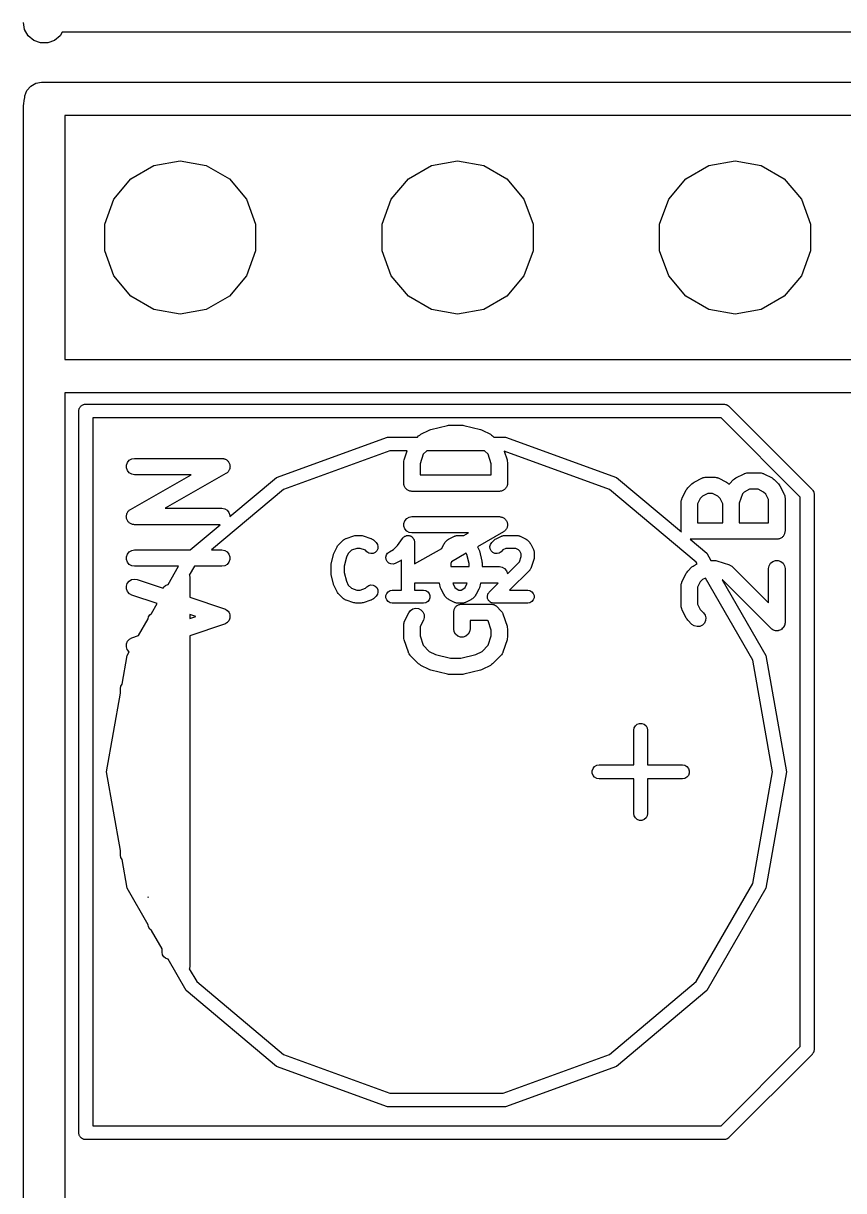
# Model space of a CAD drawing. Extents: x 10 to 287, y -200 to -10.
# Drawn here: x 86.8 to 94.31, y -119.02 to -108.34 of the extents above; entities that cross this region are included whole.
import ezdxf

# ---------------------------------------------------------------- set-up
doc = ezdxf.new("R2010")
doc.units = 0
doc.header["$MEASUREMENT"] = 0
doc.layers.add('BLACK', color=7, linetype='CONTINUOUS')

msp = doc.modelspace()

# ---------------------------------------------------------------- linework, layer by layer
at = {"layer": 'Black'}
for p, q in [((86.816, -108.396), (86.8045, -108.331)), ((86.8491, -108.453), (86.816, -108.396)), ((86.8997, -108.496), (86.8491, -108.453)), ((86.9619, -108.519), (86.8997, -108.496)), ((87.0281, -108.519), (86.9619, -108.519)), ((87.0902, -108.496), (87.0281, -108.519)), ((87.1409, -108.453), (87.0902, -108.496)), ((87.1603, -108.42), (87.1409, -108.453)), ((107.15, -108.42), (87.1603, -108.42)), ((86.8376, -108.953), (86.8716, -108.913)), ((86.8716, -108.913), (86.9175, -108.886)), ((86.9175, -108.886), (86.9696, -108.877)), ((86.9696, -108.877), (107.29, -108.877)), ((86.8045, -109.093), (86.816, -109.028)), ((86.816, -109.028), (86.8195, -109.022)), ((86.8195, -109.003), (86.8376, -108.953)), ((86.8195, -109.022), (86.8195, -109.003)), ((86.8045, -124.333), (86.8045, -109.093)), ((87.1855, -109.182), (87.1855, -111.417)), ((107.124, -109.182), (87.1855, -109.182)), ((87.7889, -109.762), (87.9998, -109.641)), ((87.9998, -109.641), (88.2396, -109.598)), ((88.2396, -109.598), (88.4794, -109.641)), ((88.4794, -109.641), (88.6903, -109.762)), ((90.3289, -109.762), (90.5398, -109.641)), ((90.5398, -109.641), (90.7796, -109.598)), ((90.7796, -109.598), (91.0194, -109.641)), ((91.0194, -109.641), (91.2303, -109.762)), ((92.8689, -109.762), (93.0798, -109.641)), ((93.0798, -109.641), (93.3196, -109.598)), ((93.3196, -109.598), (93.5594, -109.641)), ((93.5594, -109.641), (93.7703, -109.762)), ((87.6324, -109.949), (87.7889, -109.762)), ((88.6903, -109.762), (88.8468, -109.949)), ((90.1724, -109.949), (90.3289, -109.762)), ((91.2303, -109.762), (91.3868, -109.949)), ((92.7124, -109.949), (92.8689, -109.762)), ((93.7703, -109.762), (93.9268, -109.949)), ((87.5491, -110.178), (87.6324, -109.949)), ((88.8468, -109.949), (88.9301, -110.178)), ((90.0891, -110.178), (90.1724, -109.949)), ((91.3868, -109.949), (91.4701, -110.178)), ((92.6291, -110.178), (92.7124, -109.949)), ((93.9268, -109.949), (94.0101, -110.178)), ((87.5491, -110.421), (87.5491, -110.178)), ((88.9301, -110.178), (88.9301, -110.421)), ((90.0891, -110.421), (90.0891, -110.178)), ((91.4701, -110.178), (91.4701, -110.421)), ((92.6291, -110.421), (92.6291, -110.178)), ((94.0101, -110.178), (94.0101, -110.421)), ((87.6324, -110.65), (87.5491, -110.421)), ((88.9301, -110.421), (88.8468, -110.65)), ((90.1724, -110.65), (90.0891, -110.421)), ((91.4701, -110.421), (91.3868, -110.65)), ((92.7124, -110.65), (92.6291, -110.421)), ((94.0101, -110.421), (93.9268, -110.65)), ((87.7889, -110.837), (87.6324, -110.65)), ((88.8468, -110.65), (88.6903, -110.837)), ((90.3289, -110.837), (90.1724, -110.65)), ((91.3868, -110.65), (91.2303, -110.837)), ((92.8689, -110.837), (92.7124, -110.65)), ((93.9268, -110.65), (93.7703, -110.837)), ((87.9998, -110.958), (87.7889, -110.837)), ((88.6903, -110.837), (88.4794, -110.958)), ((90.5398, -110.958), (90.3289, -110.837)), ((91.2303, -110.837), (91.0194, -110.958)), ((93.0798, -110.958), (92.8689, -110.837)), ((93.7703, -110.837), (93.5594, -110.958)), ((88.2396, -111.001), (87.9998, -110.958)), ((88.4794, -110.958), (88.2396, -111.001)), ((90.7796, -111.001), (90.5398, -110.958)), ((91.0194, -110.958), (90.7796, -111.001)), ((93.3196, -111.001), (93.0798, -110.958)), ((93.5594, -110.958), (93.3196, -111.001)), ((87.1855, -111.417), (107.124, -111.417)), ((87.1855, -111.722), (87.1855, -121.577)), ((107.124, -111.722), (87.1855, -111.722)), ((87.34, -111.836), (87.3443, -111.832)), ((87.3443, -111.832), (87.3495, -111.83)), ((87.3495, -111.83), (87.3543, -111.827)), ((87.3543, -111.827), (87.3598, -111.826)), ((87.3598, -111.826), (87.365, -111.824)), ((87.365, -111.824), (87.3705, -111.824)), ((87.3705, -111.824), (87.376, -111.823)), ((87.376, -111.823), (93.218, -111.823)), ((93.218, -111.823), (93.2208, -111.824)), ((93.2208, -111.824), (93.2235, -111.824)), ((93.2235, -111.824), (93.2315, -111.826)), ((93.2315, -111.826), (93.2397, -111.827)), ((93.2397, -111.827), (93.2421, -111.829)), ((93.2421, -111.829), (93.2448, -111.829)), ((93.2448, -111.829), (93.2516, -111.834)), ((93.2516, -111.834), (93.2588, -111.838)), ((87.3125, -111.887), (87.3135, -111.882)), ((87.3125, -118.491), (87.3125, -111.887)), ((87.3135, -111.876), (87.3154, -111.871)), ((87.3135, -111.882), (87.3135, -111.876)), ((87.3154, -111.871), (87.3163, -111.865)), ((87.3163, -111.865), (87.3191, -111.86)), ((87.3191, -111.86), (87.321, -111.855)), ((87.321, -111.855), (87.3246, -111.851)), ((87.3246, -111.851), (87.3274, -111.846)), ((87.3274, -111.846), (87.3316, -111.843)), ((87.3316, -111.843), (87.3352, -111.838)), ((87.3352, -111.838), (87.34, -111.836)), ((93.2588, -111.838), (93.2606, -111.84)), ((93.2606, -111.84), (93.2629, -111.842)), ((93.2629, -111.842), (94.0249, -112.604)), ((87.4395, -111.95), (87.4395, -118.427)), ((93.1917, -111.95), (87.4395, -111.95)), ((90.5342, -112.056), (90.6866, -112.018)), ((90.6866, -112.018), (90.6957, -112.017)), ((90.6957, -112.017), (90.7047, -112.015)), ((90.7047, -112.015), (90.819, -112.015)), ((90.819, -112.015), (90.8281, -112.017)), ((90.8281, -112.017), (90.8372, -112.018)), ((90.8372, -112.018), (90.9896, -112.056)), ((93.9165, -112.675), (93.1917, -111.95)), ((89.1222, -112.494), (90.1377, -112.125)), ((90.1377, -112.125), (90.4118, -112.125)), ((90.4118, -112.125), (90.4232, -112.113)), ((90.4232, -112.113), (90.433, -112.107)), ((90.433, -112.107), (90.4426, -112.099)), ((90.4426, -112.099), (90.5188, -112.061)), ((90.5188, -112.061), (90.5267, -112.059)), ((90.5267, -112.059), (90.5342, -112.056)), ((90.9896, -112.056), (90.9971, -112.059)), ((90.9971, -112.059), (91.005, -112.061)), ((91.005, -112.061), (91.0812, -112.099)), ((91.0812, -112.099), (91.0908, -112.107)), ((91.0908, -112.107), (91.1006, -112.113)), ((91.1006, -112.113), (91.112, -112.125)), ((91.112, -112.125), (91.2183, -112.125)), ((91.2183, -112.125), (92.2338, -112.494)), ((90.1597, -112.25), (89.1857, -112.604)), ((90.3186, -112.25), (90.1597, -112.25)), ((90.2908, -112.333), (90.3186, -112.25)), ((90.4987, -112.25), (90.4654, -112.283)), ((91.0251, -112.25), (90.4987, -112.25)), ((91.0584, -112.283), (91.0251, -112.25)), ((92.1702, -112.604), (91.2065, -112.254)), ((91.2065, -112.254), (91.233, -112.333)), ((87.7481, -112.382), (87.757, -112.358)), ((87.757, -112.358), (87.7737, -112.338)), ((87.7737, -112.338), (87.7962, -112.325)), ((87.7962, -112.325), (87.8218, -112.32)), ((87.8218, -112.32), (88.6219, -112.32)), ((88.6219, -112.32), (88.6286, -112.321)), ((88.6286, -112.321), (88.6353, -112.321)), ((88.6353, -112.321), (88.6413, -112.323)), ((88.6413, -112.323), (88.6476, -112.325)), ((88.6476, -112.325), (88.6534, -112.328)), ((88.6534, -112.328), (88.6597, -112.33)), ((88.6597, -112.33), (88.6646, -112.334)), ((88.6646, -112.334), (88.6701, -112.338)), ((88.6701, -112.338), (88.6744, -112.343)), ((88.6744, -112.343), (88.6796, -112.347)), ((88.6796, -112.347), (88.6827, -112.353)), ((88.6827, -112.353), (88.6868, -112.358)), ((88.6868, -112.358), (88.6891, -112.364)), ((88.6891, -112.364), (88.6925, -112.37)), ((90.2869, -112.357), (90.289, -112.345)), ((90.2869, -112.547), (90.2869, -112.357)), ((90.289, -112.345), (90.2908, -112.333)), ((90.4654, -112.283), (90.4368, -112.369)), ((90.4368, -112.369), (90.4368, -112.472)), ((91.087, -112.369), (91.0584, -112.283)), ((91.087, -112.472), (91.087, -112.369)), ((91.233, -112.333), (91.2348, -112.345)), ((91.2348, -112.345), (91.2369, -112.357)), ((91.2369, -112.357), (91.2369, -112.547)), ((87.7481, -112.408), (87.7481, -112.382)), ((87.757, -112.432), (87.7481, -112.408)), ((87.7737, -112.452), (87.757, -112.432)), ((87.7962, -112.465), (87.7737, -112.452)), ((87.7847, -112.787), (88.3398, -112.47)), ((87.8218, -112.47), (87.7962, -112.465)), ((88.3398, -112.47), (87.8218, -112.47)), ((88.6591, -112.46), (88.104, -112.777)), ((88.6643, -112.456), (88.6591, -112.46)), ((88.6701, -112.452), (88.6643, -112.456)), ((88.6742, -112.448), (88.6701, -112.452)), ((88.6791, -112.443), (88.6742, -112.448)), ((88.6825, -112.438), (88.6791, -112.443)), ((88.6868, -112.432), (88.6825, -112.438)), ((88.689, -112.426), (88.6868, -112.432)), ((88.6922, -112.421), (88.689, -112.426)), ((88.6934, -112.414), (88.6922, -112.421)), ((88.6925, -112.37), (88.6936, -112.376)), ((88.6957, -112.408), (88.6934, -112.414)), ((88.6936, -112.376), (88.6957, -112.382)), ((88.6957, -112.382), (88.6957, -112.389)), ((88.6957, -112.389), (88.6969, -112.395)), ((88.6969, -112.395), (88.6957, -112.402)), ((88.6957, -112.402), (88.6957, -112.408)), ((90.4368, -112.472), (91.087, -112.472)), ((93.3255, -112.499), (93.4017, -112.461)), ((93.4017, -112.461), (93.4059, -112.46)), ((93.4059, -112.46), (93.4096, -112.458)), ((93.4096, -112.458), (93.4183, -112.456)), ((93.4183, -112.456), (93.4267, -112.454)), ((93.4267, -112.454), (93.431, -112.454)), ((93.431, -112.454), (93.4352, -112.453)), ((93.4352, -112.453), (93.5495, -112.453)), ((93.5495, -112.453), (93.5538, -112.454)), ((93.5538, -112.454), (93.5581, -112.454)), ((93.5581, -112.454), (93.5665, -112.456)), ((93.5665, -112.456), (93.5752, -112.458)), ((93.5752, -112.458), (93.5789, -112.46)), ((93.5789, -112.46), (93.5831, -112.461)), ((93.5831, -112.461), (93.6593, -112.499)), ((88.6957, -112.852), (89.1222, -112.494)), ((90.2881, -112.554), (90.2869, -112.547)), ((90.2881, -112.56), (90.2881, -112.554)), ((90.2903, -112.567), (90.2881, -112.56)), ((90.2914, -112.573), (90.2903, -112.567)), ((90.2947, -112.579), (90.2914, -112.573)), ((90.297, -112.585), (90.2947, -112.579)), ((91.2291, -112.579), (91.2268, -112.585)), ((91.2324, -112.573), (91.2291, -112.579)), ((91.2335, -112.567), (91.2324, -112.573)), ((91.2357, -112.56), (91.2335, -112.567)), ((91.2369, -112.547), (91.2357, -112.554)), ((91.2357, -112.554), (91.2357, -112.56)), ((92.2338, -112.494), (92.8281, -112.993)), ((92.887, -112.59), (92.9251, -112.552)), ((92.9251, -112.552), (92.9349, -112.545)), ((92.9349, -112.545), (92.9445, -112.538)), ((92.9445, -112.538), (93.0207, -112.499)), ((93.0207, -112.499), (93.0249, -112.498)), ((93.0249, -112.498), (93.0286, -112.496)), ((93.0286, -112.496), (93.0373, -112.495)), ((93.0373, -112.495), (93.0457, -112.492)), ((93.0457, -112.492), (93.05, -112.492)), ((93.05, -112.492), (93.0542, -112.492)), ((93.0542, -112.492), (93.1304, -112.492)), ((93.1304, -112.492), (93.1347, -112.492)), ((93.1347, -112.492), (93.139, -112.492)), ((93.139, -112.492), (93.1474, -112.495)), ((93.1474, -112.495), (93.1561, -112.496)), ((93.1561, -112.496), (93.1598, -112.498)), ((93.1598, -112.498), (93.164, -112.499)), ((93.164, -112.499), (93.2402, -112.538)), ((93.2402, -112.538), (93.2498, -112.545)), ((93.2498, -112.545), (93.2596, -112.552)), ((93.2596, -112.552), (93.2643, -112.556)), ((93.2643, -112.556), (93.2655, -112.555)), ((93.2655, -112.555), (93.268, -112.552)), ((93.268, -112.552), (93.3061, -112.513)), ((93.3061, -112.513), (93.3159, -112.507)), ((93.3159, -112.507), (93.3255, -112.499)), ((93.6593, -112.499), (93.6689, -112.507)), ((93.6689, -112.507), (93.6787, -112.513)), ((93.6787, -112.513), (93.7168, -112.552)), ((93.7168, -112.552), (93.7237, -112.561)), ((93.7237, -112.561), (93.7309, -112.571)), ((93.7309, -112.571), (93.769, -112.647)), ((89.1857, -112.604), (88.5256, -113.158)), ((90.3012, -112.59), (90.297, -112.585)), ((90.3045, -112.596), (90.3012, -112.59)), ((90.3095, -112.6), (90.3045, -112.596)), ((90.3137, -112.605), (90.3095, -112.6)), ((90.3194, -112.608), (90.3137, -112.605)), ((90.3244, -112.612), (90.3194, -112.608)), ((90.3305, -112.615), (90.3244, -112.612)), ((90.3362, -112.618), (90.3305, -112.615)), ((90.3427, -112.619), (90.3362, -112.618)), ((90.3488, -112.621), (90.3427, -112.619)), ((90.3554, -112.621), (90.3488, -112.621)), ((90.3618, -112.622), (90.3554, -112.621)), ((91.1619, -112.622), (90.3618, -112.622)), ((91.1684, -112.621), (91.1619, -112.622)), ((91.175, -112.621), (91.1684, -112.621)), ((91.1811, -112.619), (91.175, -112.621)), ((91.1876, -112.618), (91.1811, -112.619)), ((91.1933, -112.615), (91.1876, -112.618)), ((91.1994, -112.612), (91.1933, -112.615)), ((91.2044, -112.608), (91.1994, -112.612)), ((91.2101, -112.605), (91.2044, -112.608)), ((91.2143, -112.6), (91.2101, -112.605)), ((91.2193, -112.596), (91.2143, -112.6)), ((91.2226, -112.59), (91.2193, -112.596)), ((91.2268, -112.585), (91.2226, -112.59)), ((92.9643, -113.271), (92.1702, -112.604)), ((92.8314, -112.693), (92.8336, -112.689)), ((92.8336, -112.689), (92.8348, -112.685)), ((92.8348, -112.685), (92.8729, -112.609)), ((92.8729, -112.609), (92.8801, -112.6)), ((92.8801, -112.6), (92.887, -112.59)), ((93.0015, -112.687), (92.9768, -112.737)), ((93.0224, -112.666), (93.0015, -112.687)), ((93.0719, -112.641), (93.0224, -112.666)), ((93.1128, -112.641), (93.0719, -112.641)), ((93.1623, -112.666), (93.1128, -112.641)), ((93.1832, -112.687), (93.1623, -112.666)), ((93.2079, -112.737), (93.1832, -112.687)), ((93.3864, -112.645), (93.3578, -112.731)), ((93.4034, -112.628), (93.3864, -112.645)), ((93.4529, -112.603), (93.4034, -112.628)), ((93.5319, -112.603), (93.4529, -112.603)), ((93.5814, -112.628), (93.5319, -112.603)), ((93.6023, -112.649), (93.5814, -112.628)), ((93.627, -112.698), (93.6023, -112.649)), ((93.769, -112.647), (93.7702, -112.651)), ((93.7702, -112.651), (93.7724, -112.655)), ((93.7724, -112.655), (93.7739, -112.664)), ((93.7739, -112.664), (93.7764, -112.672)), ((93.7764, -112.672), (93.7761, -112.676)), ((93.7761, -112.676), (93.7769, -112.681)), ((93.7769, -112.681), (93.7769, -112.986)), ((93.9165, -117.703), (93.9165, -112.675)), ((94.0249, -112.604), (94.0265, -112.606)), ((94.0265, -112.606), (94.0286, -112.608)), ((94.0286, -112.608), (94.0328, -112.615)), ((94.0328, -112.615), (94.0375, -112.622)), ((94.0375, -112.622), (94.0383, -112.625)), ((94.0383, -112.625), (94.0397, -112.627)), ((94.0397, -112.627), (94.0411, -112.635)), ((94.0411, -112.635), (94.0433, -112.643)), ((94.0433, -112.643), (94.043, -112.646)), ((94.043, -112.646), (94.0435, -112.649)), ((94.0435, -112.649), (94.0435, -117.729)), ((87.7696, -112.8), (87.7737, -112.795)), ((87.7737, -112.795), (87.7795, -112.791)), ((87.7795, -112.791), (87.7847, -112.787)), ((88.104, -112.777), (88.6219, -112.777)), ((88.6219, -112.777), (88.6476, -112.782)), ((88.6476, -112.782), (88.6701, -112.795)), ((88.6701, -112.795), (88.6868, -112.815)), ((92.8269, -112.719), (92.8277, -112.715)), ((92.8269, -112.986), (92.8269, -112.719)), ((92.8274, -112.71), (92.8299, -112.702)), ((92.8277, -112.715), (92.8274, -112.71)), ((92.8299, -112.702), (92.8314, -112.693)), ((92.9768, -112.737), (92.9768, -112.911)), ((93.2079, -112.911), (93.2079, -112.737)), ((93.3578, -112.731), (93.3578, -112.911)), ((93.627, -112.911), (93.627, -112.698)), ((87.7469, -112.852), (87.7481, -112.846)), ((87.7481, -112.858), (87.7469, -112.852)), ((87.7481, -112.839), (87.7504, -112.833)), ((87.7481, -112.846), (87.7481, -112.839)), ((87.7481, -112.865), (87.7481, -112.858)), ((87.7502, -112.871), (87.7481, -112.865)), ((87.7513, -112.878), (87.7502, -112.871)), ((87.7504, -112.833), (87.7516, -112.826)), ((87.7547, -112.883), (87.7513, -112.878)), ((87.7516, -112.826), (87.7548, -112.821)), ((87.757, -112.89), (87.7547, -112.883)), ((87.7548, -112.821), (87.757, -112.815)), ((87.757, -112.815), (87.7613, -112.81)), ((87.7611, -112.895), (87.757, -112.89)), ((87.7642, -112.9), (87.7611, -112.895)), ((87.7613, -112.81), (87.7647, -112.804)), ((87.7694, -112.904), (87.7642, -112.9)), ((87.7647, -112.804), (87.7696, -112.8)), ((88.6868, -112.815), (88.6957, -112.839)), ((88.6957, -112.839), (88.6957, -112.852)), ((90.2881, -112.915), (90.297, -112.891)), ((90.297, -112.891), (90.3137, -112.871)), ((90.3137, -112.871), (90.3362, -112.858)), ((90.3362, -112.858), (90.3618, -112.853)), ((90.3618, -112.853), (91.1619, -112.853)), ((91.1619, -112.853), (91.1686, -112.855)), ((91.1686, -112.855), (91.1753, -112.855)), ((91.1753, -112.855), (91.1813, -112.857)), ((91.1813, -112.857), (91.1876, -112.858)), ((91.1876, -112.858), (91.1934, -112.861)), ((91.1934, -112.861), (91.1997, -112.864)), ((91.1997, -112.864), (91.2046, -112.868)), ((91.2046, -112.868), (91.2101, -112.871)), ((91.2101, -112.871), (91.2144, -112.876)), ((91.2144, -112.876), (91.2196, -112.88)), ((91.2196, -112.88), (91.2227, -112.886)), ((91.2227, -112.886), (91.2268, -112.891)), ((91.2268, -112.891), (91.2291, -112.897)), ((91.2291, -112.897), (91.2325, -112.903)), ((91.2325, -112.903), (91.2336, -112.909)), ((87.7737, -112.91), (87.7694, -112.904)), ((87.7792, -112.913), (87.7737, -112.91)), ((87.7841, -112.917), (87.7792, -112.913)), ((87.7904, -112.919), (87.7841, -112.917)), ((87.7962, -112.923), (87.7904, -112.919)), ((87.8025, -112.924), (87.7962, -112.923)), ((87.8085, -112.926), (87.8025, -112.924)), ((87.8152, -112.926), (87.8085, -112.926)), ((87.8218, -112.927), (87.8152, -112.926)), ((88.6065, -112.927), (87.8218, -112.927)), ((88.331, -113.158), (88.6065, -112.927)), ((90.2881, -112.941), (90.2881, -112.915)), ((90.297, -112.966), (90.2881, -112.941)), ((90.3137, -112.986), (90.297, -112.966)), ((90.3362, -112.999), (90.3137, -112.986)), ((90.3618, -113.003), (90.3362, -112.999)), ((90.8798, -113.003), (90.3618, -113.003)), ((90.8378, -113.027), (90.8798, -113.003)), ((91.1991, -112.993), (90.9619, -113.129)), ((91.2043, -112.989), (91.1991, -112.993)), ((91.2101, -112.986), (91.2043, -112.989)), ((91.2142, -112.981), (91.2101, -112.986)), ((91.2191, -112.977), (91.2142, -112.981)), ((91.2225, -112.971), (91.2191, -112.977)), ((91.2268, -112.966), (91.2225, -112.971)), ((91.229, -112.96), (91.2268, -112.966)), ((91.2322, -112.954), (91.229, -112.96)), ((91.2334, -112.948), (91.2322, -112.954)), ((91.2357, -112.941), (91.2334, -112.948)), ((91.2336, -112.909), (91.2357, -112.915)), ((91.2357, -112.915), (91.2357, -112.922)), ((91.2357, -112.922), (91.2369, -112.929)), ((91.2369, -112.929), (91.2357, -112.935)), ((91.2357, -112.935), (91.2357, -112.941)), ((92.8281, -112.992), (92.8269, -112.986)), ((92.8281, -112.993), (92.8281, -112.992)), ((92.9768, -112.911), (93.2079, -112.911)), ((93.3578, -112.911), (93.627, -112.911)), ((93.7735, -113.005), (93.7724, -113.011)), ((93.7757, -112.999), (93.7735, -113.005)), ((93.7769, -112.986), (93.7757, -112.992)), ((93.7757, -112.992), (93.7757, -112.999)), ((89.6818, -113.122), (89.6872, -113.114)), ((89.6872, -113.114), (89.7349, -113.067)), ((89.7349, -113.067), (89.7377, -113.065)), ((89.7377, -113.065), (89.74, -113.062)), ((89.74, -113.062), (89.7462, -113.059)), ((89.7462, -113.059), (89.7519, -113.055)), ((89.7519, -113.055), (89.7552, -113.054)), ((89.7552, -113.054), (89.7582, -113.052)), ((89.7582, -113.052), (89.8297, -113.028)), ((89.8297, -113.028), (89.8392, -113.027)), ((89.8392, -113.027), (89.8486, -113.025)), ((89.8486, -113.025), (89.8962, -113.025)), ((89.8962, -113.025), (89.9057, -113.027)), ((89.9057, -113.027), (89.9151, -113.028)), ((89.9151, -113.028), (89.9866, -113.052)), ((89.9866, -113.052), (89.9896, -113.054)), ((89.9896, -113.054), (89.9929, -113.055)), ((89.9929, -113.055), (89.9987, -113.059)), ((89.9987, -113.059), (90.0048, -113.062)), ((90.0048, -113.062), (90.0071, -113.065)), ((90.0071, -113.065), (90.0099, -113.067)), ((90.0099, -113.067), (90.0338, -113.09)), ((90.0338, -113.09), (90.0456, -113.107)), ((90.0456, -113.107), (90.051, -113.127)), ((90.2311, -113.118), (90.2755, -113.052)), ((90.2755, -113.052), (90.2778, -113.049)), ((90.2778, -113.049), (90.2794, -113.047)), ((90.2794, -113.047), (90.2849, -113.042)), ((90.2849, -113.042), (90.2898, -113.037)), ((90.2898, -113.037), (90.2928, -113.035)), ((90.2928, -113.035), (90.2953, -113.033)), ((90.2953, -113.033), (90.302, -113.031)), ((90.302, -113.031), (90.3084, -113.028)), ((90.3084, -113.028), (90.3117, -113.027)), ((90.3117, -113.027), (90.3148, -113.026)), ((90.3148, -113.026), (90.3219, -113.026)), ((90.3219, -113.026), (90.329, -113.025)), ((90.329, -113.025), (90.3322, -113.026)), ((90.3322, -113.026), (90.3355, -113.026)), ((90.3355, -113.026), (90.3422, -113.029)), ((90.3422, -113.029), (90.3491, -113.03)), ((90.3491, -113.03), (90.3519, -113.032)), ((90.3519, -113.032), (90.355, -113.033)), ((90.355, -113.033), (90.3604, -113.038)), ((90.3604, -113.038), (90.3664, -113.042)), ((90.3664, -113.042), (90.3683, -113.044)), ((90.3683, -113.044), (90.3709, -113.047)), ((90.3709, -113.047), (90.3744, -113.053)), ((90.3744, -113.053), (90.3786, -113.059)), ((90.3786, -113.059), (90.3796, -113.062)), ((90.3796, -113.062), (90.3812, -113.065)), ((90.3812, -113.065), (90.3825, -113.072)), ((90.3825, -113.072), (90.3845, -113.078)), ((90.3845, -113.078), (90.3843, -113.082)), ((90.3843, -113.082), (90.3848, -113.085)), ((90.3848, -113.085), (90.3848, -113.286)), ((90.6341, -113.144), (90.653, -113.106)), ((90.653, -113.106), (90.6587, -113.098)), ((90.6587, -113.098), (90.6642, -113.09)), ((90.6642, -113.09), (90.688, -113.067)), ((90.688, -113.067), (90.6958, -113.061)), ((90.6958, -113.061), (90.7035, -113.055)), ((90.7035, -113.055), (90.7512, -113.032)), ((90.7512, -113.032), (90.7545, -113.031)), ((90.7545, -113.031), (90.7574, -113.029)), ((90.7574, -113.029), (90.7643, -113.028)), ((90.7643, -113.028), (90.771, -113.026)), ((90.771, -113.026), (90.7745, -113.026)), ((90.7745, -113.026), (90.7779, -113.025)), ((90.7779, -113.025), (90.8255, -113.025)), ((90.8255, -113.025), (90.8289, -113.026)), ((90.8289, -113.026), (90.8323, -113.026)), ((90.8323, -113.026), (90.8378, -113.027)), ((91.0758, -113.127), (91.0812, -113.107)), ((91.0812, -113.107), (91.0931, -113.09)), ((91.0931, -113.09), (91.1169, -113.067)), ((91.1169, -113.067), (91.1247, -113.061)), ((91.1247, -113.061), (91.1324, -113.055)), ((91.1324, -113.055), (91.1801, -113.032)), ((91.1801, -113.032), (91.1834, -113.031)), ((91.1834, -113.031), (91.1863, -113.029)), ((91.1863, -113.029), (91.1932, -113.028)), ((91.1932, -113.028), (91.1999, -113.026)), ((91.1999, -113.026), (91.2034, -113.026)), ((91.2034, -113.026), (91.2068, -113.025)), ((91.2068, -113.025), (91.3259, -113.025)), ((91.3259, -113.025), (91.3293, -113.026)), ((91.3293, -113.026), (91.3327, -113.026)), ((91.3327, -113.026), (91.3394, -113.028)), ((91.3394, -113.028), (91.3463, -113.029)), ((91.3463, -113.029), (91.3493, -113.031)), ((91.3493, -113.031), (91.3526, -113.032)), ((91.3526, -113.032), (91.4002, -113.055)), ((91.4002, -113.055), (91.4079, -113.061)), ((91.4079, -113.061), (91.4158, -113.067)), ((91.4158, -113.067), (91.4396, -113.09)), ((91.4396, -113.09), (91.4451, -113.098)), ((91.4451, -113.098), (91.4508, -113.106)), ((91.4508, -113.106), (91.4746, -113.154)), ((93.7019, -113.06), (92.9084, -113.06)), ((92.9084, -113.06), (93.0615, -113.189)), ((93.7084, -113.059), (93.7019, -113.06)), ((93.715, -113.059), (93.7084, -113.059)), ((93.7211, -113.057), (93.715, -113.059)), ((93.7276, -113.056), (93.7211, -113.057)), ((93.7333, -113.053), (93.7276, -113.056)), ((93.7394, -113.05), (93.7333, -113.053)), ((93.7444, -113.046), (93.7394, -113.05)), ((93.7501, -113.043), (93.7444, -113.046)), ((93.7543, -113.038), (93.7501, -113.043)), ((93.7593, -113.034), (93.7543, -113.038)), ((93.7626, -113.028), (93.7593, -113.034)), ((93.7668, -113.023), (93.7626, -113.028)), ((93.7691, -113.017), (93.7668, -113.023)), ((93.7724, -113.011), (93.7691, -113.017)), ((87.7481, -113.22), (87.757, -113.196)), ((87.7481, -113.246), (87.7481, -113.22)), ((87.757, -113.196), (87.7737, -113.176)), ((87.7737, -113.176), (87.7962, -113.163)), ((87.7962, -113.163), (87.8218, -113.158)), ((87.8218, -113.158), (88.331, -113.158)), ((88.5256, -113.158), (88.6219, -113.158)), ((88.6219, -113.158), (88.6476, -113.163)), ((88.6476, -113.163), (88.6701, -113.176)), ((88.6701, -113.176), (88.6868, -113.196)), ((88.6868, -113.196), (88.6957, -113.22)), ((88.6957, -113.22), (88.6957, -113.246)), ((89.6239, -113.285), (89.6477, -113.19)), ((89.6477, -113.19), (89.6504, -113.184)), ((89.6504, -113.184), (89.6522, -113.177)), ((89.6522, -113.177), (89.6761, -113.13)), ((89.6761, -113.13), (89.6818, -113.122)), ((89.7785, -113.192), (89.7619, -113.225)), ((89.8093, -113.161), (89.7785, -113.192)), ((89.8583, -113.145), (89.8093, -113.161)), ((89.8866, -113.145), (89.8583, -113.145)), ((89.9355, -113.161), (89.8866, -113.145)), ((89.9493, -113.175), (89.9355, -113.161)), ((89.9663, -113.187), (89.9493, -113.175)), ((89.9864, -113.192), (89.9663, -113.187)), ((90.007, -113.19), (89.9864, -113.192)), ((90.0258, -113.182), (90.007, -113.19)), ((90.0404, -113.167), (90.0258, -113.182)), ((90.0492, -113.148), (90.0404, -113.167)), ((90.051, -113.127), (90.0492, -113.148)), ((90.1226, -113.224), (90.1274, -113.204)), ((90.1274, -113.204), (90.1388, -113.187)), ((90.1388, -113.187), (90.1555, -113.175)), ((90.1555, -113.175), (90.1945, -113.155)), ((90.1945, -113.155), (90.2311, -113.118)), ((90.3848, -113.286), (90.6341, -113.144)), ((90.8581, -113.188), (90.7227, -113.266)), ((90.8645, -113.201), (90.8581, -113.188)), ((90.885, -113.283), (90.8645, -113.201)), ((90.9619, -113.129), (90.9742, -113.154)), ((90.9742, -113.154), (90.9761, -113.16)), ((90.9761, -113.16), (90.9787, -113.166)), ((90.9787, -113.166), (91.0026, -113.261)), ((91.0776, -113.148), (91.0758, -113.127)), ((91.0864, -113.167), (91.0776, -113.148)), ((91.101, -113.182), (91.0864, -113.167)), ((91.1198, -113.19), (91.101, -113.182)), ((91.1405, -113.192), (91.1198, -113.19)), ((91.1605, -113.187), (91.1405, -113.192)), ((91.1775, -113.175), (91.1605, -113.187)), ((91.1945, -113.158), (91.1775, -113.175)), ((91.2208, -113.145), (91.1945, -113.158)), ((91.3118, -113.145), (91.2208, -113.145)), ((91.3382, -113.158), (91.3118, -113.145)), ((91.3483, -113.168), (91.3382, -113.158)), ((91.3452, -113.267), (91.3615, -113.218)), ((91.3615, -113.194), (91.3483, -113.168)), ((91.3615, -113.218), (91.3615, -113.194)), ((91.4746, -113.154), (91.4756, -113.157)), ((91.4756, -113.157), (91.4773, -113.16)), ((91.4773, -113.16), (91.4785, -113.167)), ((91.4785, -113.167), (91.4805, -113.173)), ((91.4805, -113.173), (91.4803, -113.177)), ((91.4803, -113.177), (91.4809, -113.18)), ((91.4809, -113.18), (91.4809, -113.228)), ((93.0615, -113.189), (93.0988, -113.254)), ((87.757, -113.271), (87.7481, -113.246)), ((87.7737, -113.291), (87.757, -113.271)), ((87.7962, -113.304), (87.7737, -113.291)), ((87.8218, -113.308), (87.7962, -113.304)), ((88.2257, -113.308), (87.8218, -113.308)), ((88.129, -113.475), (88.2257, -113.308)), ((88.3701, -113.308), (88.3239, -113.388)), ((88.6219, -113.308), (88.3701, -113.308)), ((88.6476, -113.304), (88.6219, -113.308)), ((88.6701, -113.291), (88.6476, -113.304)), ((88.6868, -113.271), (88.6701, -113.291)), ((88.6957, -113.246), (88.6868, -113.271)), ((89.6221, -113.299), (89.6234, -113.292)), ((89.6221, -113.371), (89.6221, -113.299)), ((89.6234, -113.292), (89.6239, -113.285)), ((89.7619, -113.225), (89.7415, -113.307)), ((89.7415, -113.307), (89.7415, -113.364)), ((90.125, -113.245), (90.1226, -113.224)), ((90.1342, -113.264), (90.125, -113.245)), ((90.1493, -113.278), (90.1342, -113.264)), ((90.1683, -113.286), (90.1493, -113.278)), ((90.189, -113.287), (90.1683, -113.286)), ((90.2089, -113.281), (90.189, -113.287)), ((90.2565, -113.258), (90.2089, -113.281)), ((90.2642, -113.252), (90.2565, -113.258)), ((90.2654, -113.251), (90.2642, -113.252)), ((90.2654, -113.526), (90.2654, -113.251)), ((90.7227, -113.266), (90.7184, -113.283)), ((90.7184, -113.283), (90.7184, -113.311)), ((90.7184, -113.311), (90.885, -113.311)), ((90.885, -113.311), (90.885, -113.283)), ((91.0026, -113.261), (91.0031, -113.268)), ((91.0031, -113.268), (91.0043, -113.276)), ((91.0043, -113.276), (91.0043, -113.311)), ((91.0043, -113.311), (91.1619, -113.311)), ((91.1619, -113.311), (91.1876, -113.315)), ((91.1876, -113.315), (91.2101, -113.328)), ((91.2101, -113.328), (91.2268, -113.348)), ((91.2357, -113.377), (91.3452, -113.267)), ((91.4475, -113.33), (91.4441, -113.337)), ((91.4515, -113.325), (91.4475, -113.33)), ((91.4524, -113.321), (91.4515, -113.325)), ((91.454, -113.318), (91.4524, -113.321)), ((91.4778, -113.247), (91.454, -113.318)), ((91.4792, -113.237), (91.4778, -113.247)), ((91.4809, -113.228), (91.4792, -113.237)), ((92.887, -113.352), (92.9251, -113.314)), ((92.9251, -113.314), (92.9349, -113.307)), ((92.9349, -113.307), (92.9445, -113.3)), ((92.9445, -113.3), (92.9728, -113.285)), ((92.9728, -113.285), (92.9643, -113.271)), ((93.0988, -113.254), (93.1304, -113.254)), ((93.1304, -113.254), (93.1423, -113.256)), ((93.1423, -113.256), (93.1541, -113.257)), ((93.1541, -113.257), (93.2684, -113.295)), ((93.2684, -113.295), (93.2722, -113.298)), ((93.2722, -113.298), (93.2764, -113.299)), ((93.2764, -113.299), (93.2836, -113.304)), ((93.2836, -113.304), (93.2913, -113.308)), ((93.2913, -113.308), (93.2942, -113.311)), ((93.2942, -113.311), (93.2977, -113.314)), ((93.2977, -113.314), (93.627, -113.643)), ((93.627, -113.328), (93.6315, -113.303)), ((93.627, -113.643), (93.627, -113.328)), ((93.6315, -113.303), (93.6445, -113.28)), ((93.6445, -113.28), (93.6645, -113.264)), ((93.6645, -113.264), (93.6889, -113.255)), ((93.6889, -113.255), (93.715, -113.255)), ((93.715, -113.255), (93.7394, -113.264)), ((93.7394, -113.264), (93.7593, -113.28)), ((93.7593, -113.28), (93.7724, -113.303)), ((93.7724, -113.303), (93.7769, -113.328)), ((93.7769, -113.328), (93.7769, -113.824)), ((87.7721, -113.444), (87.7943, -113.43)), ((87.7943, -113.43), (87.8198, -113.425)), ((87.8198, -113.425), (87.8455, -113.429)), ((87.8455, -113.429), (88.0831, -113.508)), ((88.3239, -113.388), (88.3247, -113.389)), ((88.3247, -113.389), (88.3285, -113.411)), ((88.3285, -113.411), (88.3285, -113.59)), ((89.6234, -113.378), (89.6221, -113.371)), ((89.6239, -113.385), (89.6234, -113.378)), ((89.6477, -113.481), (89.6239, -113.385)), ((89.7415, -113.364), (89.7619, -113.445)), ((91.2268, -113.348), (91.2357, -113.373)), ((91.2357, -113.373), (91.2357, -113.377)), ((91.4396, -113.342), (91.2556, -113.526)), ((91.4416, -113.339), (91.4396, -113.342)), ((91.4441, -113.337), (91.4416, -113.339)), ((92.8348, -113.447), (92.8729, -113.371)), ((92.8729, -113.371), (92.8801, -113.362)), ((92.8801, -113.362), (92.887, -113.352)), ((93.0224, -113.428), (93.0015, -113.449)), ((93.0479, -113.415), (93.0224, -113.428)), ((93.4825, -114.168), (93.0479, -113.415)), ((93.2043, -113.432), (93.2013, -113.431)), ((93.2013, -113.431), (93.6019, -114.125)), ((93.649, -113.877), (93.2043, -113.432)), ((87.7477, -113.489), (87.756, -113.464)), ((87.7484, -113.515), (87.7477, -113.489)), ((87.758, -113.539), (87.7484, -113.515)), ((87.756, -113.464), (87.7721, -113.444)), ((87.7753, -113.559), (87.758, -113.539)), ((88.0831, -113.508), (88.0894, -113.497)), ((88.0894, -113.497), (88.1063, -113.483)), ((88.1063, -113.483), (88.127, -113.475)), ((88.127, -113.475), (88.129, -113.475)), ((89.6504, -113.487), (89.6477, -113.481)), ((89.6522, -113.493), (89.6504, -113.487)), ((89.6761, -113.541), (89.6522, -113.493)), ((89.6818, -113.548), (89.6761, -113.541)), ((89.7619, -113.445), (89.7785, -113.479)), ((89.7785, -113.479), (89.8093, -113.509)), ((89.8093, -113.509), (89.8583, -113.526)), ((89.8583, -113.526), (89.8866, -113.526)), ((89.8866, -113.526), (89.9355, -113.509)), ((89.9355, -113.509), (89.9493, -113.495)), ((89.9493, -113.495), (89.9663, -113.484)), ((89.9663, -113.484), (89.9864, -113.478)), ((89.9864, -113.478), (90.007, -113.48)), ((90.007, -113.48), (90.0258, -113.489)), ((90.0258, -113.489), (90.0404, -113.503)), ((90.0404, -113.503), (90.0492, -113.522)), ((90.051, -113.543), (90.0456, -113.563)), ((90.0492, -113.522), (90.051, -113.543)), ((90.1305, -113.556), (90.1438, -113.54)), ((90.1438, -113.54), (90.1618, -113.529)), ((90.1618, -113.529), (90.1822, -113.526)), ((90.1822, -113.526), (90.2654, -113.526)), ((90.6136, -113.461), (90.3848, -113.461)), ((90.3848, -113.461), (90.3848, -113.526)), ((90.3848, -113.526), (90.4681, -113.526)), ((90.4681, -113.526), (90.4885, -113.529)), ((90.4885, -113.529), (90.5065, -113.54)), ((90.5065, -113.54), (90.5198, -113.556)), ((90.6246, -113.505), (90.6136, -113.461)), ((90.6273, -113.51), (90.6246, -113.505)), ((90.6292, -113.517), (90.6273, -113.51)), ((90.653, -113.564), (90.6292, -113.517)), ((90.7367, -113.461), (90.7389, -113.469)), ((90.8667, -113.461), (90.7367, -113.461)), ((90.7389, -113.469), (90.7554, -113.502)), ((90.7554, -113.502), (90.7656, -113.512)), ((90.7656, -113.512), (90.792, -113.526)), ((90.792, -113.526), (90.8114, -113.526)), ((90.8114, -113.526), (90.8378, -113.512)), ((90.8378, -113.512), (90.8479, -113.502)), ((90.8479, -113.502), (90.8645, -113.469)), ((90.8645, -113.469), (90.8667, -113.461)), ((90.9742, -113.517), (90.9504, -113.564)), ((90.9761, -113.51), (90.9742, -113.517)), ((90.9787, -113.505), (90.9761, -113.51)), ((90.9897, -113.461), (90.9787, -113.505)), ((91.1519, -113.461), (90.9897, -113.461)), ((91.0648, -113.55), (91.0692, -113.543)), ((91.0692, -113.543), (91.1519, -113.461)), ((91.2556, -113.526), (91.4212, -113.526)), ((91.4212, -113.526), (91.4416, -113.529)), ((91.4416, -113.529), (91.4596, -113.54)), ((91.4596, -113.54), (91.4729, -113.556)), ((92.8269, -113.481), (92.8277, -113.477)), ((92.8269, -113.671), (92.8269, -113.481)), ((92.8274, -113.472), (92.8299, -113.464)), ((92.8277, -113.477), (92.8274, -113.472)), ((92.8299, -113.464), (92.8314, -113.455)), ((92.8314, -113.455), (92.8336, -113.451)), ((92.8336, -113.451), (92.8348, -113.447)), ((93.0015, -113.449), (92.9768, -113.499)), ((92.9768, -113.499), (92.9768, -113.654)), ((87.7982, -113.571), (87.7753, -113.559)), ((88.0294, -113.648), (87.7982, -113.571)), ((87.9769, -113.739), (88.0294, -113.648)), ((88.3285, -113.59), (88.6456, -113.696)), ((89.6872, -113.556), (89.6818, -113.548)), ((89.7349, -113.604), (89.6872, -113.556)), ((89.7377, -113.606), (89.7349, -113.604)), ((89.74, -113.608), (89.7377, -113.606)), ((89.7461, -113.612), (89.74, -113.608)), ((89.7519, -113.616), (89.7461, -113.612)), ((89.7552, -113.617), (89.7519, -113.616)), ((89.7582, -113.618), (89.7552, -113.617)), ((89.8297, -113.642), (89.7582, -113.618)), ((89.8392, -113.643), (89.8297, -113.642)), ((89.8486, -113.645), (89.8392, -113.643)), ((89.8962, -113.645), (89.8486, -113.645)), ((89.9057, -113.643), (89.8962, -113.645)), ((89.9151, -113.642), (89.9057, -113.643)), ((89.9866, -113.618), (89.9151, -113.642)), ((89.9896, -113.617), (89.9866, -113.618)), ((89.9929, -113.616), (89.9896, -113.617)), ((89.9987, -113.612), (89.9929, -113.616)), ((90.0048, -113.608), (89.9987, -113.612)), ((90.0071, -113.606), (90.0048, -113.608)), ((90.0099, -113.604), (90.0071, -113.606)), ((90.0338, -113.58), (90.0099, -113.604)), ((90.0456, -113.563), (90.0338, -113.58)), ((90.1234, -113.575), (90.1305, -113.556)), ((90.1234, -113.596), (90.1234, -113.575)), ((90.1305, -113.615), (90.1234, -113.596)), ((90.1438, -113.631), (90.1305, -113.615)), ((90.1618, -113.641), (90.1438, -113.631)), ((90.1822, -113.645), (90.1618, -113.641)), ((90.4681, -113.645), (90.1822, -113.645)), ((90.4885, -113.641), (90.4681, -113.645)), ((90.5065, -113.631), (90.4885, -113.641)), ((90.5198, -113.615), (90.5065, -113.631)), ((90.5198, -113.556), (90.5269, -113.575)), ((90.5269, -113.596), (90.5198, -113.615)), ((90.5269, -113.575), (90.5269, -113.596)), ((90.6587, -113.572), (90.653, -113.564)), ((90.6642, -113.58), (90.6587, -113.572)), ((90.688, -113.604), (90.6642, -113.58)), ((90.6958, -113.609), (90.688, -113.604)), ((90.7035, -113.615), (90.6958, -113.609)), ((90.7512, -113.639), (90.7035, -113.615)), ((90.7545, -113.64), (90.7512, -113.639)), ((90.7574, -113.641), (90.7545, -113.64)), ((90.7643, -113.643), (90.7574, -113.641)), ((90.771, -113.645), (90.7643, -113.643)), ((90.7745, -113.644), (90.771, -113.645)), ((90.7779, -113.645), (90.7745, -113.644)), ((90.8255, -113.645), (90.7779, -113.645)), ((90.8289, -113.644), (90.8255, -113.645)), ((90.8323, -113.645), (90.8289, -113.644)), ((90.839, -113.643), (90.8323, -113.645)), ((90.8459, -113.641), (90.839, -113.643)), ((90.8489, -113.64), (90.8459, -113.641)), ((90.8522, -113.639), (90.8489, -113.64)), ((90.8999, -113.615), (90.8522, -113.639)), ((90.9076, -113.609), (90.8999, -113.615)), ((90.9154, -113.604), (90.9076, -113.609)), ((90.9392, -113.58), (90.9154, -113.604)), ((90.9447, -113.572), (90.9392, -113.58)), ((90.9504, -113.564), (90.9447, -113.572)), ((91.052, -113.58), (91.0527, -113.578)), ((91.0527, -113.588), (91.052, -113.58)), ((91.0527, -113.575), (91.0553, -113.568)), ((91.0527, -113.578), (91.0527, -113.575)), ((91.0527, -113.596), (91.0527, -113.588)), ((91.0536, -113.598), (91.0527, -113.596)), ((91.0538, -113.601), (91.0536, -113.598)), ((91.0571, -113.608), (91.0538, -113.601)), ((91.0553, -113.568), (91.0574, -113.56)), ((91.0598, -113.615), (91.0571, -113.608)), ((91.0574, -113.56), (91.0589, -113.558)), ((91.0589, -113.558), (91.0598, -113.556)), ((91.0598, -113.556), (91.0648, -113.55)), ((91.0614, -113.617), (91.0598, -113.615)), ((91.0626, -113.62), (91.0614, -113.617)), ((91.0681, -113.625), (91.0626, -113.62)), ((91.0731, -113.631), (91.0681, -113.625)), ((91.0754, -113.632), (91.0731, -113.631)), ((91.0772, -113.634), (91.0754, -113.632)), ((91.0843, -113.638), (91.0772, -113.634)), ((91.091, -113.641), (91.0843, -113.638)), ((91.0936, -113.642), (91.091, -113.641)), ((91.096, -113.643), (91.0936, -113.642)), ((91.1038, -113.644), (91.096, -113.643)), ((91.1114, -113.645), (91.1038, -113.644)), ((91.4212, -113.645), (91.1114, -113.645)), ((91.4416, -113.641), (91.4212, -113.645)), ((91.4596, -113.631), (91.4416, -113.641)), ((91.4729, -113.615), (91.4596, -113.631)), ((91.4729, -113.556), (91.48, -113.575)), ((91.48, -113.596), (91.4729, -113.615)), ((91.48, -113.575), (91.48, -113.596)), ((87.9513, -113.77), (87.9624, -113.751)), ((87.9624, -113.751), (87.9769, -113.739)), ((88.385, -113.767), (88.3285, -113.748)), ((88.3285, -113.748), (88.3285, -113.785)), ((88.6456, -113.696), (88.6475, -113.697)), ((88.6475, -113.697), (88.6495, -113.697)), ((88.6495, -113.697), (88.6589, -113.703)), ((88.6589, -113.703), (88.6685, -113.708)), ((88.6685, -113.708), (88.6699, -113.709)), ((88.6699, -113.709), (88.6717, -113.711)), ((88.6717, -113.711), (88.6785, -113.719)), ((88.6785, -113.719), (88.6858, -113.727)), ((88.6858, -113.727), (88.6866, -113.729)), ((88.6866, -113.729), (88.6878, -113.731)), ((88.6878, -113.731), (88.6913, -113.741)), ((88.6913, -113.741), (88.6954, -113.752)), ((88.6954, -113.752), (88.6954, -113.754)), ((88.6954, -113.754), (88.6961, -113.756)), ((88.6961, -113.756), (88.6958, -113.767)), ((90.2948, -113.809), (90.3329, -113.733)), ((90.3329, -113.733), (90.3484, -113.712)), ((90.3484, -113.712), (90.3701, -113.698)), ((90.3701, -113.698), (90.3955, -113.692)), ((90.3955, -113.692), (90.4213, -113.695)), ((90.4213, -113.695), (90.4446, -113.706)), ((90.4446, -113.706), (90.4625, -113.725)), ((90.4625, -113.725), (90.4728, -113.749)), ((90.4728, -113.749), (90.4744, -113.775)), ((90.7441, -113.728), (90.7453, -113.722)), ((90.7441, -113.881), (90.7441, -113.728)), ((90.7453, -113.715), (90.7475, -113.709)), ((90.7453, -113.722), (90.7453, -113.715)), ((90.7475, -113.709), (90.7486, -113.703)), ((90.7486, -113.703), (90.7519, -113.697)), ((90.7519, -113.697), (90.7542, -113.691)), ((90.7542, -113.691), (90.7584, -113.686)), ((90.7584, -113.686), (90.7616, -113.68)), ((90.7616, -113.68), (90.7667, -113.676)), ((90.7667, -113.676), (90.7709, -113.671)), ((90.7709, -113.671), (90.7766, -113.668)), ((90.7766, -113.668), (90.7816, -113.664)), ((90.7816, -113.664), (90.7877, -113.661)), ((90.7877, -113.661), (90.7934, -113.658)), ((90.7934, -113.658), (90.7999, -113.657)), ((90.7999, -113.657), (90.806, -113.655)), ((90.806, -113.655), (90.8126, -113.655)), ((90.8126, -113.655), (90.819, -113.654)), ((90.819, -113.654), (91.0857, -113.654)), ((91.0857, -113.654), (91.089, -113.654)), ((91.089, -113.654), (91.0923, -113.654)), ((91.0923, -113.654), (91.1017, -113.656)), ((91.1017, -113.656), (91.1114, -113.658)), ((91.1114, -113.658), (91.1142, -113.66)), ((91.1142, -113.66), (91.1174, -113.661)), ((91.1174, -113.661), (91.1254, -113.666)), ((91.1254, -113.666), (91.1339, -113.671)), ((91.1339, -113.671), (91.136, -113.674)), ((91.136, -113.674), (91.1387, -113.676)), ((91.1387, -113.676), (91.1768, -113.714)), ((91.1768, -113.714), (91.1793, -113.717)), ((91.1793, -113.717), (91.1825, -113.72)), ((91.1825, -113.72), (91.1867, -113.728)), ((91.1867, -113.728), (91.1918, -113.735)), ((91.1918, -113.735), (91.1929, -113.739)), ((91.1929, -113.739), (91.1949, -113.743)), ((91.1949, -113.743), (91.233, -113.857)), ((92.8277, -113.676), (92.8269, -113.671)), ((92.8274, -113.68), (92.8277, -113.676)), ((92.8299, -113.688), (92.8274, -113.68)), ((92.8314, -113.697), (92.8299, -113.688)), ((92.8336, -113.701), (92.8314, -113.697)), ((92.8348, -113.705), (92.8336, -113.701)), ((92.8729, -113.781), (92.8348, -113.705)), ((92.9768, -113.654), (93.0015, -113.703)), ((93.0015, -113.703), (93.031, -113.733)), ((93.031, -113.733), (93.046, -113.754)), ((93.046, -113.754), (93.0527, -113.779)), ((87.8599, -113.942), (87.948, -113.789)), ((87.948, -113.789), (87.9513, -113.77)), ((88.3285, -113.785), (88.385, -113.767)), ((88.6456, -113.838), (88.3285, -113.943)), ((88.6475, -113.837), (88.6456, -113.838)), ((88.6495, -113.836), (88.6475, -113.837)), ((88.6589, -113.831), (88.6495, -113.836)), ((88.6685, -113.825), (88.6589, -113.831)), ((88.6699, -113.824), (88.6685, -113.825)), ((88.6717, -113.823), (88.6699, -113.824)), ((88.6785, -113.814), (88.6717, -113.823)), ((88.6858, -113.806), (88.6785, -113.814)), ((88.6866, -113.804), (88.6858, -113.806)), ((88.6878, -113.802), (88.6866, -113.804)), ((88.6913, -113.792), (88.6878, -113.802)), ((88.6954, -113.782), (88.6913, -113.792)), ((88.6961, -113.778), (88.6954, -113.78)), ((88.6954, -113.78), (88.6954, -113.782)), ((88.6958, -113.767), (88.6961, -113.778)), ((90.2869, -113.843), (90.2877, -113.839)), ((90.2869, -113.957), (90.2869, -113.843)), ((90.2874, -113.834), (90.2899, -113.826)), ((90.2877, -113.839), (90.2874, -113.834)), ((90.2899, -113.826), (90.2914, -113.817)), ((90.2914, -113.817), (90.2936, -113.813)), ((90.2936, -113.813), (90.2948, -113.809)), ((90.467, -113.8), (90.4368, -113.86)), ((90.4368, -113.86), (90.4368, -113.945)), ((90.4744, -113.775), (90.467, -113.8)), ((91.0547, -113.803), (90.894, -113.803)), ((90.894, -113.803), (90.894, -113.881)), ((91.0584, -113.807), (91.0547, -113.803)), ((91.087, -113.893), (91.0584, -113.807)), ((91.233, -113.857), (91.2348, -113.869)), ((92.8801, -113.791), (92.8729, -113.781)), ((92.887, -113.801), (92.8801, -113.791)), ((92.9251, -113.839), (92.887, -113.801)), ((92.9464, -113.854), (92.9251, -113.839)), ((92.9715, -113.86), (92.9464, -113.854)), ((92.9974, -113.858), (92.9715, -113.86)), ((93.021, -113.847), (92.9974, -113.858)), ((93.0394, -113.829), (93.021, -113.847)), ((93.0504, -113.805), (93.0394, -113.829)), ((93.0527, -113.779), (93.0504, -113.805)), ((93.7675, -113.858), (93.7633, -113.867)), ((93.7724, -113.849), (93.7675, -113.858)), ((93.7729, -113.846), (93.7724, -113.849)), ((93.7743, -113.843), (93.7729, -113.846)), ((93.7752, -113.833), (93.7743, -113.843)), ((93.7769, -113.824), (93.7752, -113.833)), ((87.7753, -113.975), (87.7982, -113.962)), ((87.7982, -113.962), (87.8599, -113.942)), ((88.3285, -113.943), (88.3285, -116.967)), ((90.289, -113.969), (90.2869, -113.957)), ((90.2908, -113.981), (90.289, -113.969)), ((90.4368, -113.945), (90.4654, -114.031)), ((90.7486, -113.907), (90.7441, -113.881)), ((90.7616, -113.929), (90.7486, -113.907)), ((90.7816, -113.946), (90.7616, -113.929)), ((90.806, -113.955), (90.7816, -113.946)), ((90.8321, -113.955), (90.806, -113.955)), ((90.8565, -113.946), (90.8321, -113.955)), ((90.8764, -113.929), (90.8565, -113.946)), ((90.8895, -113.907), (90.8764, -113.929)), ((90.894, -113.881), (90.8895, -113.907)), ((91.0584, -114.031), (91.087, -113.945)), ((91.087, -113.945), (91.087, -113.893)), ((91.2348, -113.969), (91.233, -113.981)), ((91.2348, -113.869), (91.2369, -113.881)), ((91.2369, -113.957), (91.2348, -113.969)), ((91.2369, -113.881), (91.2369, -113.957)), ((93.657, -113.882), (93.649, -113.877)), ((93.6645, -113.889), (93.657, -113.882)), ((93.6676, -113.89), (93.6645, -113.889)), ((93.6703, -113.892), (93.6676, -113.89)), ((93.6797, -113.894), (93.6703, -113.892)), ((93.6889, -113.898), (93.6797, -113.894)), ((93.6922, -113.898), (93.6889, -113.898)), ((93.6954, -113.898), (93.6922, -113.898)), ((93.7052, -113.898), (93.6954, -113.898)), ((93.715, -113.898), (93.7052, -113.898)), ((93.7181, -113.896), (93.715, -113.898)), ((93.7213, -113.896), (93.7181, -113.896)), ((93.7302, -113.892), (93.7213, -113.896)), ((93.7394, -113.889), (93.7302, -113.892)), ((93.7419, -113.887), (93.7394, -113.889)), ((93.7449, -113.885), (93.7419, -113.887)), ((93.7518, -113.878), (93.7449, -113.885)), ((93.7593, -113.872), (93.7518, -113.878)), ((93.761, -113.869), (93.7593, -113.872)), ((93.7633, -113.867), (93.761, -113.869)), ((87.7477, -114.044), (87.7484, -114.018)), ((87.756, -114.069), (87.7477, -114.044)), ((87.7484, -114.018), (87.758, -113.994)), ((87.7721, -114.089), (87.756, -114.069)), ((87.758, -113.994), (87.7753, -113.975)), ((90.3289, -114.095), (90.2908, -113.981)), ((90.4654, -114.031), (90.5205, -114.086)), ((91.0033, -114.086), (91.0584, -114.031)), ((91.233, -113.981), (91.1949, -114.095)), ((87.7079, -114.387), (87.7541, -114.125)), ((87.7541, -114.125), (87.774, -114.09)), ((87.774, -114.09), (87.7721, -114.089)), ((90.3309, -114.099), (90.3289, -114.095)), ((90.332, -114.103), (90.3309, -114.099)), ((90.3371, -114.11), (90.332, -114.103)), ((90.3413, -114.118), (90.3371, -114.11)), ((90.3445, -114.121), (90.3413, -114.118)), ((90.347, -114.124), (90.3445, -114.121)), ((90.4232, -114.201), (90.347, -114.124)), ((90.5205, -114.086), (90.5785, -114.115)), ((90.5785, -114.115), (90.714, -114.149)), ((90.714, -114.149), (90.8098, -114.149)), ((90.8098, -114.149), (90.9453, -114.115)), ((90.9453, -114.115), (91.0033, -114.086)), ((91.1768, -114.124), (91.1006, -114.201)), ((91.1793, -114.121), (91.1768, -114.124)), ((91.1825, -114.118), (91.1793, -114.121)), ((91.1867, -114.11), (91.1825, -114.118)), ((91.1918, -114.103), (91.1867, -114.11)), ((91.1929, -114.099), (91.1918, -114.103)), ((91.1949, -114.095), (91.1929, -114.099)), ((93.6625, -115.189), (93.4825, -114.168)), ((93.6019, -114.125), (93.7895, -115.189)), ((90.433, -114.207), (90.4232, -114.201)), ((90.4426, -114.215), (90.433, -114.207)), ((90.5188, -114.253), (90.4426, -114.215)), ((90.5267, -114.255), (90.5188, -114.253)), ((90.5342, -114.258), (90.5267, -114.255)), ((90.6866, -114.296), (90.5342, -114.258)), ((90.9896, -114.258), (90.8372, -114.296)), ((90.9971, -114.255), (90.9896, -114.258)), ((91.005, -114.253), (90.9971, -114.255)), ((91.0812, -114.215), (91.005, -114.253)), ((91.0908, -114.207), (91.0812, -114.215)), ((91.1006, -114.201), (91.0908, -114.207)), ((87.6973, -114.405), (87.7079, -114.387)), ((90.6957, -114.297), (90.6866, -114.296)), ((90.7047, -114.299), (90.6957, -114.297)), ((90.819, -114.299), (90.7047, -114.299)), ((90.8281, -114.297), (90.819, -114.299)), ((90.8372, -114.296), (90.8281, -114.297)), ((87.5665, -115.189), (87.6935, -114.469)), ((87.6935, -114.427), (87.6973, -114.405)), ((87.6935, -114.469), (87.6935, -114.427)), ((92.3925, -114.808), (92.3963, -114.786)), ((92.3925, -115.125), (92.3925, -114.808)), ((92.3963, -114.786), (92.4074, -114.767)), ((92.4074, -114.767), (92.4243, -114.753)), ((92.4243, -114.753), (92.445, -114.745)), ((92.445, -114.745), (92.467, -114.745)), ((92.467, -114.745), (92.4877, -114.753)), ((92.4877, -114.753), (92.5046, -114.767)), ((92.5046, -114.767), (92.5157, -114.786)), ((92.5157, -114.786), (92.5195, -114.808)), ((92.5195, -114.808), (92.5195, -115.125)), ((92.02, -115.157), (92.0342, -115.14)), ((92.0342, -115.14), (92.0533, -115.129)), ((92.0533, -115.129), (92.075, -115.125)), ((92.075, -115.125), (92.3925, -115.125)), ((92.5195, -115.125), (92.837, -115.125)), ((92.837, -115.125), (92.8587, -115.129)), ((92.8587, -115.129), (92.8778, -115.14)), ((92.8778, -115.14), (92.892, -115.157)), ((87.6935, -115.909), (87.5665, -115.189)), ((92.0125, -115.178), (92.02, -115.157)), ((92.0125, -115.2), (92.0125, -115.178)), ((92.02, -115.221), (92.0125, -115.2)), ((92.0342, -115.238), (92.02, -115.221)), ((92.0533, -115.249), (92.0342, -115.238)), ((92.075, -115.252), (92.0533, -115.249)), ((92.3925, -115.252), (92.075, -115.252)), ((92.3925, -115.57), (92.3925, -115.252)), ((92.837, -115.252), (92.5195, -115.252)), ((92.5195, -115.252), (92.5195, -115.57)), ((92.8587, -115.249), (92.837, -115.252)), ((92.8778, -115.238), (92.8587, -115.249)), ((92.892, -115.221), (92.8778, -115.238)), ((92.892, -115.157), (92.8995, -115.178)), ((92.8995, -115.2), (92.892, -115.221)), ((92.8995, -115.178), (92.8995, -115.2)), ((93.4825, -116.21), (93.6625, -115.189)), ((93.7895, -115.189), (93.6019, -116.253)), ((92.3963, -115.592), (92.3925, -115.57)), ((92.5195, -115.57), (92.5157, -115.592)), ((92.4074, -115.611), (92.3963, -115.592)), ((92.4243, -115.625), (92.4074, -115.611)), ((92.445, -115.633), (92.4243, -115.625)), ((92.467, -115.633), (92.445, -115.633)), ((92.4877, -115.625), (92.467, -115.633)), ((92.5046, -115.611), (92.4877, -115.625)), ((92.5157, -115.592), (92.5046, -115.611)), ((87.6935, -115.951), (87.6935, -115.909)), ((87.6973, -115.973), (87.6935, -115.951)), ((87.7079, -115.991), (87.6973, -115.973)), ((87.7541, -116.253), (87.7079, -115.991)), ((92.9643, -117.107), (93.4825, -116.21)), ((87.948, -116.589), (87.7541, -116.253)), ((93.6019, -116.253), (93.0615, -117.189)), ((87.9475, -116.332), (87.9467, -116.337)), ((87.9467, -116.337), (87.9475, -116.338)), ((87.9475, -116.338), (87.9475, -116.332)), ((87.9513, -116.608), (87.948, -116.589)), ((87.9624, -116.627), (87.9513, -116.608)), ((87.9769, -116.639), (87.9624, -116.627)), ((88.0745, -116.808), (87.9769, -116.639)), ((88.0745, -116.84), (88.0745, -116.808)), ((88.0783, -116.862), (88.0745, -116.84)), ((88.0894, -116.881), (88.0783, -116.862)), ((88.1063, -116.895), (88.0894, -116.881)), ((88.127, -116.903), (88.1063, -116.895)), ((88.129, -116.903), (88.127, -116.903)), ((88.2945, -117.189), (88.129, -116.903)), ((88.3247, -116.989), (88.3239, -116.99)), ((88.3239, -116.99), (88.3917, -117.107)), ((88.3285, -116.967), (88.3247, -116.989)), ((88.3917, -117.107), (89.1857, -117.774)), ((92.1702, -117.774), (92.9643, -117.107)), ((89.1222, -117.884), (88.2945, -117.189)), ((93.0615, -117.189), (92.2338, -117.884)), ((93.1917, -118.427), (93.9165, -117.703)), ((89.1857, -117.774), (90.1597, -118.128)), ((91.1963, -118.128), (92.1702, -117.774)), ((94.0249, -117.774), (93.2629, -118.536)), ((94.0265, -117.772), (94.0249, -117.774)), ((94.0286, -117.77), (94.0265, -117.772)), ((94.0328, -117.763), (94.0286, -117.77)), ((94.0375, -117.756), (94.0328, -117.763)), ((94.0383, -117.753), (94.0375, -117.756)), ((94.0397, -117.751), (94.0383, -117.753)), ((94.0411, -117.743), (94.0397, -117.751)), ((94.0433, -117.735), (94.0411, -117.743)), ((94.0435, -117.729), (94.043, -117.732)), ((94.043, -117.732), (94.0433, -117.735)), ((90.1377, -118.253), (89.1222, -117.884)), ((92.2338, -117.884), (91.2183, -118.253)), ((90.1597, -118.128), (91.1963, -118.128)), ((91.2183, -118.253), (90.1377, -118.253)), ((87.4395, -118.427), (93.1917, -118.427)), ((87.3135, -118.496), (87.3125, -118.491)), ((87.3135, -118.502), (87.3135, -118.496)), ((87.3154, -118.507), (87.3135, -118.502)), ((87.3163, -118.513), (87.3154, -118.507)), ((87.3191, -118.518), (87.3163, -118.513)), ((87.321, -118.523), (87.3191, -118.518)), ((87.3246, -118.527), (87.321, -118.523)), ((87.3274, -118.532), (87.3246, -118.527)), ((87.3316, -118.535), (87.3274, -118.532)), ((87.3352, -118.54), (87.3316, -118.535)), ((87.34, -118.542), (87.3352, -118.54)), ((87.3443, -118.546), (87.34, -118.542)), ((87.3495, -118.548), (87.3443, -118.546)), ((87.3543, -118.551), (87.3495, -118.548)), ((87.3598, -118.552), (87.3543, -118.551)), ((87.365, -118.554), (87.3598, -118.552)), ((87.3705, -118.554), (87.365, -118.554)), ((87.376, -118.554), (87.3705, -118.554)), ((93.218, -118.554), (87.376, -118.554)), ((93.2208, -118.554), (93.218, -118.554)), ((93.2235, -118.554), (93.2208, -118.554)), ((93.2315, -118.552), (93.2235, -118.554)), ((93.2397, -118.551), (93.2315, -118.552)), ((93.2421, -118.549), (93.2397, -118.551)), ((93.2448, -118.549), (93.2421, -118.549)), ((93.2516, -118.544), (93.2448, -118.549)), ((93.2588, -118.54), (93.2516, -118.544)), ((93.2606, -118.538), (93.2588, -118.54)), ((93.2629, -118.536), (93.2606, -118.538))]:
    msp.add_line(p, q, dxfattribs=at)

doc.saveas('drawing.dxf')
